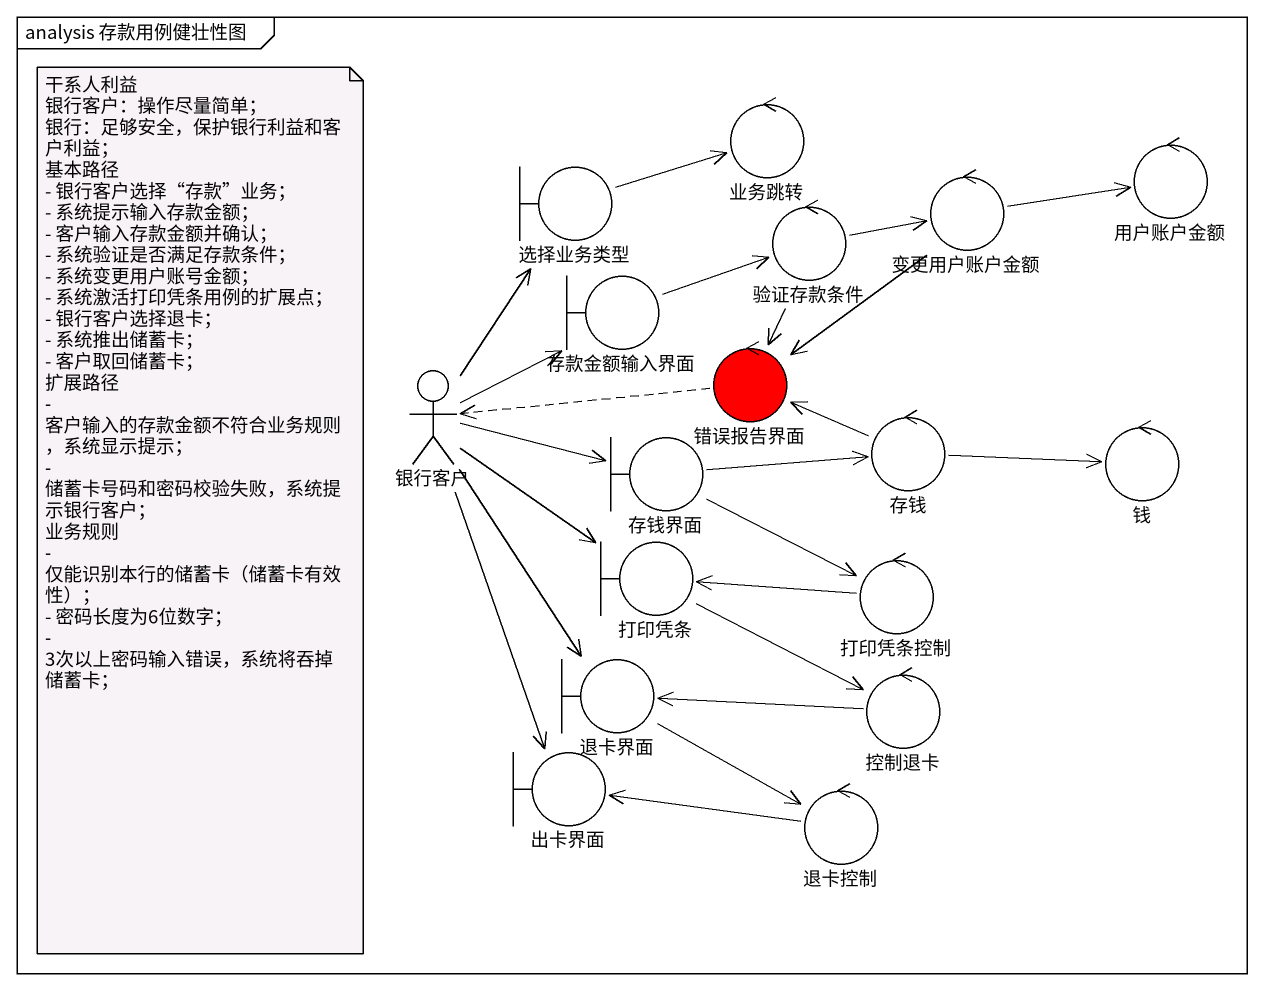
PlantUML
@startuml
mainframe analysis 存款用例健壮性图
control 业务跳转
control 用户账户金额
boundary 选择业务类型
control 验证存款条件
control 变更用户账户金额
boundary 存款金额输入界面
actor 银行客户
control 错误报告界面 #FF0000
boundary 存钱界面
control 存钱
control 钱
boundary 打印凭条
control 打印凭条控制
boundary 退卡界面
control 控制退卡
boundary 出卡界面
control 退卡控制
选择业务类型 -right-> 业务跳转
验证存款条件 -right-> 变更用户账户金额
验证存款条件 --> 错误报告界面
变更用户账户金额 -right-> 用户账户金额
变更用户账户金额 --> 错误报告界面
存款金额输入界面 -right-> 验证存款条件
银行客户 -up-> 选择业务类型
银行客户 -up-> 存款金额输入界面
银行客户 -right-> 存钱界面
银行客户 --> 打印凭条
银行客户 --> 退卡界面
银行客户 --> 出卡界面
错误报告界面 .left.> 银行客户
存钱界面 -right-> 存钱
存钱界面 -right-> 打印凭条控制
存钱 -left-> 错误报告界面
存钱 -right-> 钱
打印凭条 -right-> 控制退卡
打印凭条控制 -left-> 打印凭条
退卡界面 -right-> 退卡控制
控制退卡 -left-> 退卡界面
退卡控制 -left-> 出卡界面
note as N1
  干系人利益
  银行客户：操作尽量简单；
  银行：足够安全，保护银行利益和客户利益；
  基本路径
  - 银行客户选择“存款”业务；
  - 系统提示输入存款金额；
  - 客户输入存款金额并确认；
  - 系统验证是否满足存款条件；
  - 系统变更用户账号金额；
  - 系统激活打印凭条用例的扩展点；
  - 银行客户选择退卡；
  - 系统推出储蓄卡；
  - 客户取回储蓄卡；
  扩展路径
  - 客户输入的存款金额不符合业务规则，系统显示提示；
  - 储蓄卡号码和密码校验失败，系统提示银行客户；
  业务规则
  - 仅能识别本行的储蓄卡（储蓄卡有效性）；
  - 密码长度为6位数字；
  - 3次以上密码输入错误，系统将吞掉储蓄卡；
end note
@enduml
